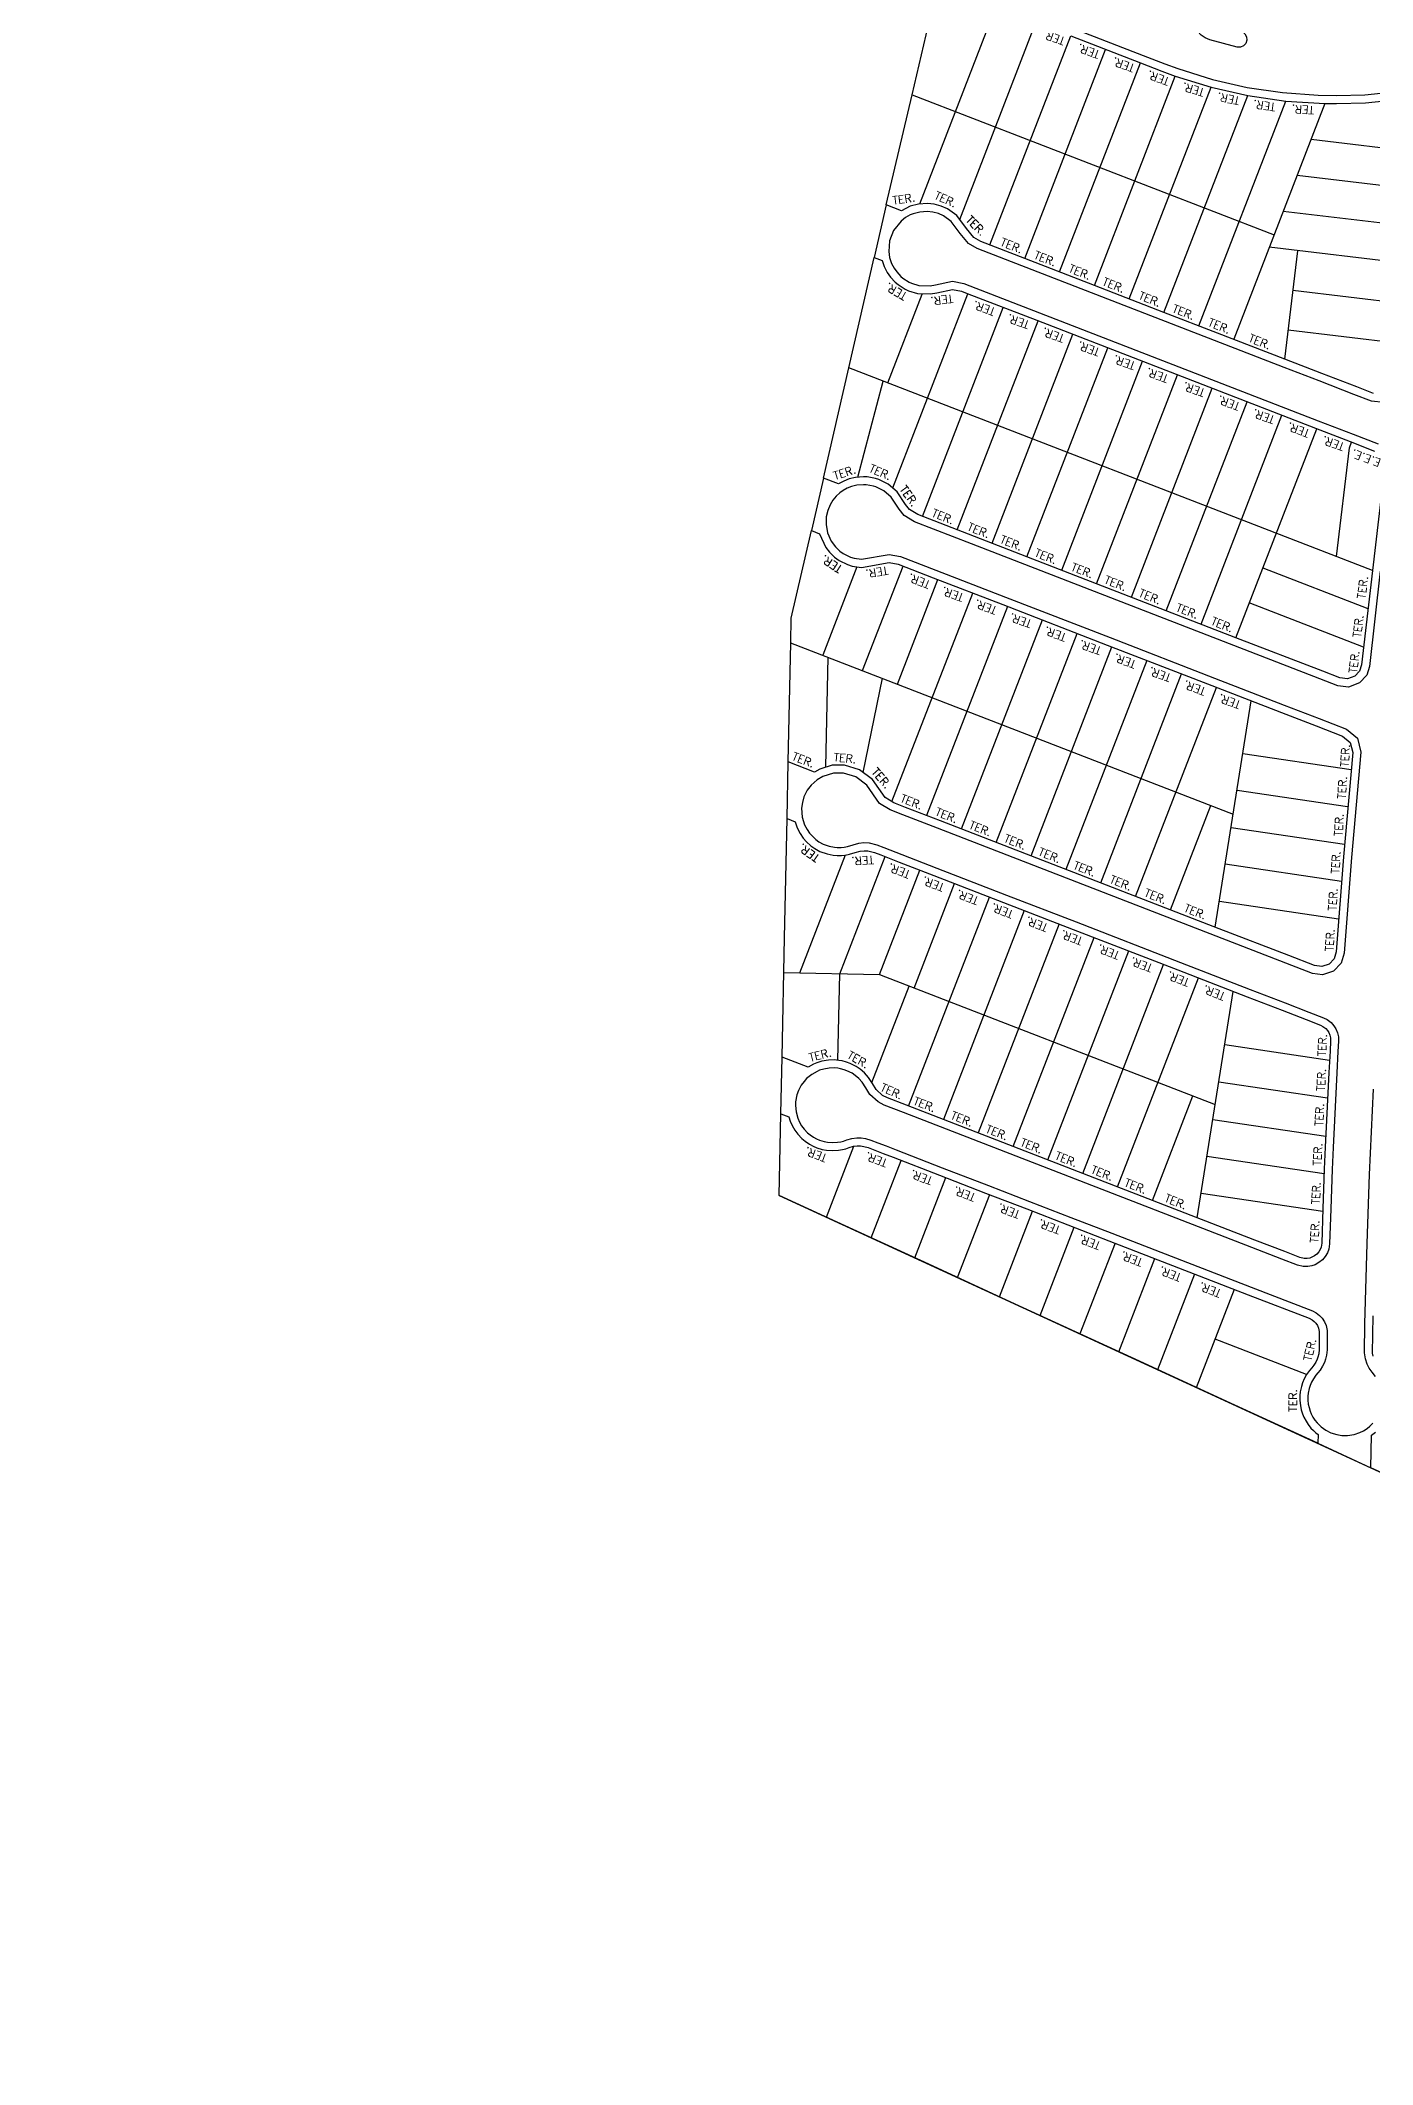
# Model space of a CAD drawing. Extents: x 714896 to 749292, y 8417558 to 8447149.
# Drawn here: x 737179.2 to 737428.9, y 8430402.1 to 8430781.4 of the extents above; entities that cross this region are included whole.
import ezdxf

# ---------------------------------------------------------------- set-up
doc = ezdxf.new("R2010")
doc.units = 0
doc.header["$MEASUREMENT"] = 0
for name, color, linetype in [('LOTE', 7, 'CONTINUOUS'), ('MEIO_FIO', 24, 'CONTINUOUS'), ('QUADRA', 6, 'CONTINUOUS'), ('TEXTO', 7, 'CONTINUOUS')]:
    doc.layers.add(name, color=color, linetype=linetype)
doc.styles.add('ROMANS', font='ROMANS.SHX', dxfattribs={"height": 1.5})

msp = doc.modelspace()

# ---------------------------------------------------------------- linework, layer by layer
at = {"layer": 'LOTE'}
for points in [[(737344.07, 8430750.77), (737357.32, 8430785.02)], [(737351.53, 8430747.88), (737365.81, 8430784.79)], [(737357.18, 8430743.09), (737372.34, 8430782.26)], [(737363.71, 8430740.57), (737378.87, 8430779.74)], [(737370.24, 8430738.04), (737385.39, 8430777.21)], [(737376.77, 8430735.51), (737391.93, 8430774.72)], [(737383.3, 8430732.99), (737398.64, 8430772.65)], [(737389.82, 8430730.46), (737405.54, 8430771.09)], [(737396.35, 8430727.93), (737412.65, 8430770.07)], [(737438.23, 8430760.38), (737417.38, 8430762.87)], [(737437.4, 8430753.43), (737414.77, 8430756.13)], [(737436.57, 8430746.48), (737412.16, 8430749.39)], [(737435.74, 8430739.53), (737409.55, 8430742.66)], [(737412.46, 8430721.7), (737414.88, 8430742.02)], [(737434.85, 8430732.08), (737413.99, 8430734.57)], [(737433.96, 8430724.63), (737413.1, 8430727.12)]]:
    msp.add_lwpolyline(points, dxfattribs=at)
at = {"layer": 'LOTE', "color": 7}
for points in [[(737342.59, 8430771.26), (737410.46, 8430744.99)], [(737419.99, 8430769.61), (737402.88, 8430725.41)], [(737337.77, 8430750.61), (737335.48, 8430740.77)], [(737338.03, 8430717.26), (737344.47, 8430733.9)], [(737339, 8430697.59), (737353.07, 8430733.96)], [(737344.53, 8430692.23), (737359.69, 8430731.4)], [(737351.06, 8430689.7), (737366.22, 8430728.87)], [(737357.59, 8430687.18), (737372.75, 8430726.35)], [(737364.12, 8430684.65), (737379.27, 8430723.82)], [(737370.65, 8430682.12), (737385.8, 8430721.29)], [(737428.89, 8430682.1), (737330.73, 8430720.09)], [(737332.44, 8430699.6), (737337.19, 8430717.59)], [(737377.17, 8430679.6), (737392.33, 8430718.77)], [(737383.7, 8430677.07), (737398.86, 8430716.24)], [(737390.23, 8430674.55), (737405.39, 8430713.72)], [(737396.76, 8430672.02), (737411.92, 8430711.19)], [(737403.29, 8430669.49), (737418.44, 8430708.66)], [(737422.14, 8430684.72), (737424.57, 8430705.1), (737424.97, 8430706.14)], [(737325.98, 8430699.41), (737323.72, 8430689.56)], [(737332.26, 8430682.74), (737325.86, 8430666.21)], [(737333.32, 8430663.33), (737340.9, 8430682.91)], [(737408.34, 8430682.55), (737428.03, 8430674.93)], [(737339.85, 8430660.8), (737347.43, 8430680.38)], [(737338.83, 8430638.76), (737353.96, 8430677.86)], [(737360.49, 8430675.33), (737345.33, 8430636.16)], [(737427.22, 8430667.74), (737405.81, 8430676.02)], [(737351.86, 8430633.64), (737367.02, 8430672.81)], [(737319.84, 8430668.54), (737402.8, 8430636.44)], [(737358.39, 8430631.11), (737373.54, 8430670.28)], [(737364.92, 8430628.58), (737380.07, 8430667.75)], [(737326.79, 8430665.86), (737326.36, 8430645.28)], [(737386.6, 8430665.23), (737371.44, 8430626.06)], [(737333.45, 8430644.2), (737337.06, 8430661.88)], [(737377.97, 8430623.53), (737393.13, 8430662.7)], [(737384.5, 8430621.01), (737399.68, 8430660.17)], [(737399.42, 8430615.23), (737406.19, 8430657.65)], [(737319.16, 8430635.57), (737319.38, 8430646.21)], [(737404.61, 8430647.77), (737424.88, 8430644.77)], [(737424.24, 8430637.79), (737403.51, 8430640.86)], [(737391.03, 8430618.48), (737398.61, 8430638.06)], [(737402.41, 8430633.94), (737423.64, 8430630.8)], [(737321.59, 8430606.66), (737330.14, 8430628.76)], [(737329.03, 8430606.5), (737337.53, 8430628.46)], [(737336.48, 8430606.35), (737344.05, 8430625.93)], [(737423.08, 8430623.81), (737401.3, 8430627.03)], [(737343, 8430603.82), (737350.58, 8430623.41)], [(737341.95, 8430581.71), (737357.11, 8430620.88)], [(737363.64, 8430618.36), (737348.48, 8430579.19)], [(737400.2, 8430620.12), (737422.54, 8430616.81)], [(737370.17, 8430615.83), (737355.01, 8430576.66)], [(737361.54, 8430574.13), (737376.7, 8430613.3)], [(737368.07, 8430571.61), (737383.22, 8430610.78)], [(737318.55, 8430606.72), (737336.48, 8430606.35), (737399.43, 8430581.99)], [(737328.69, 8430590.3), (737329.03, 8430606.5)], [(737374.6, 8430569.08), (737389.75, 8430608.25)], [(737335.08, 8430586.12), (737342.07, 8430604.18)], [(737381.12, 8430566.56), (737396.28, 8430605.73)], [(737396.05, 8430560.78), (737402.81, 8430603.2)], [(737420.84, 8430590.26), (737401.21, 8430593.16)], [(737318, 8430580.26), (737318.23, 8430590.89)], [(737400.11, 8430586.25), (737420.47, 8430583.24)], [(737387.65, 8430564.03), (737395.23, 8430583.61)], [(737420.13, 8430576.01), (737398.97, 8430579.14)], [(737326.55, 8430560.87), (737331.7, 8430574.18)], [(737334.93, 8430557.01), (737340.54, 8430571.53)], [(737419.83, 8430568.98), (737397.87, 8430572.23)], [(737343.12, 8430553.25), (737348.94, 8430568.29)], [(737351.13, 8430549.57), (737357.15, 8430565.11)], [(737419.57, 8430561.94), (737396.77, 8430565.31)], [(737358.96, 8430545.97), (737365.17, 8430562.01)], [(737366.61, 8430542.45), (737373, 8430558.98)], [(737380.65, 8430556.02), (737374.07, 8430539.02)], [(737381.35, 8430535.67), (737388.11, 8430553.13)], [(737388.64, 8430532.32), (737395.57, 8430550.24)], [(737395.92, 8430528.97), (737403.03, 8430547.36)], [(737416.54, 8430531.4), (737399.42, 8430538.03)], [(737418.67, 8430518.5), (737428.61, 8430513.93)]]:
    msp.add_lwpolyline(points, dxfattribs=at)
at = {"layer": 'MEIO_FIO'}
for points in [[(737413.14, 8430784.82), (737406.08, 8430785.17), (737404.22, 8430783.49), (737404.98, 8430782.66), (737405.29, 8430782.12), (737405.36, 8430781.5), (737405.16, 8430780.88), (737404.7, 8430780.4), (737404.13, 8430780.17), (737403.53, 8430780.19), (737398.44, 8430781.54), (737397.52, 8430781.93), (737396.8, 8430782.44), (737396.12, 8430783.16), (737395.62, 8430784.03), (737395.5, 8430784.31), (737393.48, 8430788.88), (737390.18, 8430790.15), (737386.88, 8430791.43)], [(737413.14, 8430784.82), (737406.08, 8430785.17), (737404.22, 8430783.49), (737404.98, 8430782.66), (737405.29, 8430782.12), (737405.36, 8430781.5), (737405.16, 8430780.88), (737404.7, 8430780.4), (737404.13, 8430780.17), (737403.53, 8430780.19), (737398.44, 8430781.54), (737397.52, 8430781.93), (737396.8, 8430782.44), (737396.12, 8430783.16), (737395.62, 8430784.03), (737395.5, 8430784.31), (737393.48, 8430788.88), (737390.18, 8430790.15), (737386.88, 8430791.43)], [(737372.88, 8430783.66), (737385.94, 8430778.61), (737389.95, 8430777.06), (737392.41, 8430776.14), (737398.91, 8430774.13), (737405.44, 8430772.63), (737412.04, 8430771.64), (737418.71, 8430771.14), (737422.15, 8430771.09), (737427.48, 8430771.26), (737434.04, 8430771.92)], [(737431, 8430713.57), (737428.73, 8430713.79), (737425.41, 8430715.08), (737418.88, 8430717.61), (737412.35, 8430720.13), (737373.18, 8430735.29), (737360.12, 8430740.35), (737354.82, 8430742.4), (737353.18, 8430743.34), (737351.62, 8430745.25), (737349.94, 8430747.5), (737348.48, 8430748.55), (737347.54, 8430748.96), (737346.49, 8430749.24), (737345.45, 8430749.36), (737344.04, 8430749.26), (737342.8, 8430748.93), (737342.25, 8430748.71), (737341.38, 8430748.23), (737340.54, 8430747.58), (737339.12, 8430745.81), (737338.37, 8430743.84), (737338.23, 8430741.86), (737338.39, 8430740.77)], [(737338.39, 8430740.77), (737338.77, 8430739.63), (737339.23, 8430738.73), (737339.72, 8430738.03), (737340.48, 8430737.2), (737340.87, 8430736.88), (737342.05, 8430736.12), (737342.47, 8430735.93), (737343.89, 8430735.5), (737345.97, 8430735.42), (737346.96, 8430735.59), (737350.15, 8430736.3), (737352.28, 8430735.88), (737353.45, 8430735.42), (737366.51, 8430730.37), (737379.57, 8430725.32), (737392.62, 8430720.26), (737405.68, 8430715.21), (737418.73, 8430710.16), (737425.26, 8430707.63), (737429.99, 8430705.8)], [(737430.37, 8430681.93), (737428.34, 8430664.09), (737427.81, 8430662.46), (737426.47, 8430661), (737424.41, 8430660.22), (737422.43, 8430660.47), (737419.03, 8430661.79), (737405.98, 8430666.84), (737392.92, 8430671.9), (737379.86, 8430676.95), (737353.75, 8430687.05), (737343.04, 8430691.2), (737341.14, 8430692.38), (737340.15, 8430693.55), (737338.66, 8430695.81), (737337.3, 8430696.99), (737335.79, 8430697.75), (737335.4, 8430697.88), (737334, 8430698.13), (737333.51, 8430698.16), (737332.25, 8430698.05), (737331.26, 8430697.8), (737330.44, 8430697.48), (737329.67, 8430697.05), (737329.08, 8430696.63), (737328.39, 8430696), (737327.76, 8430695.24), (737327.24, 8430694.38), (737326.8, 8430693.33), (737326.52, 8430692.12), (737326.47, 8430690.67)], [(737326.47, 8430690.67), (737326.75, 8430689.13), (737327.44, 8430687.57), (737328.22, 8430686.52), (737329.05, 8430685.72), (737329.7, 8430685.25), (737331.04, 8430684.59), (737331.73, 8430684.38), (737333.09, 8430684.18), (737338.28, 8430685.08), (737340.41, 8430684.71), (737347.08, 8430682.13), (737360.14, 8430677.08), (737379.72, 8430669.5), (737399.3, 8430661.92), (737412.36, 8430656.86), (737418.89, 8430654.34), (737424.05, 8430652.34), (737426.08, 8430650.67), (737426.71, 8430648.05), (737424.95, 8430628.32), (737423.59, 8430610.33), (737423.02, 8430608.51), (737421.58, 8430607.01), (737419.55, 8430606.3), (737417.65, 8430606.56), (737412.66, 8430608.5), (737399.6, 8430613.55), (737373.49, 8430623.66), (737360.43, 8430628.71), (737347.38, 8430633.76), (737340.85, 8430636.29), (737338.48, 8430637.21), (737336.52, 8430638.43), (737334.09, 8430641.83), (737332.04, 8430643.39), (737329.72, 8430644.1), (737327.86, 8430644.07), (737325.87, 8430643.47), (737324.83, 8430642.86), (737323.71, 8430641.87), (737322.96, 8430640.88), (737322.34, 8430639.63), (737322.04, 8430638.57), (737321.9, 8430637.53), (737322.01, 8430635.87)], [(737322.01, 8430635.87), (737322.01, 8430635.87), (737322.46, 8430634.42), (737322.91, 8430633.53), (737323.4, 8430632.83), (737323.91, 8430632.26), (737324.57, 8430631.66), (737325.14, 8430631.25), (737325.96, 8430630.81), (737327.09, 8430630.41), (737328.04, 8430630.22), (737328.59, 8430630.17), (737329.31, 8430630.18), (737329.86, 8430630.23), (737330.48, 8430630.35), (737331.53, 8430630.67), (737332.63, 8430630.97), (737333.55, 8430631.07), (737334.55, 8430631.02), (737336, 8430630.66), (737337.28, 8430630.17), (737340.71, 8430628.84), (737347.23, 8430626.31), (737360.29, 8430621.26), (737373.35, 8430616.21), (737392.93, 8430608.63), (737405.99, 8430603.57), (737412.51, 8430601.05), (737416.98, 8430599.32), (737419.74, 8430598.25), (737420.41, 8430597.92), (737421.16, 8430597.34), (737421.68, 8430596.75), (737422.04, 8430596.18), (737422.35, 8430595.43), (737422.52, 8430594.66), (737422.55, 8430593.89), (737422.43, 8430591.9), (737422.22, 8430587.94), (737421.77, 8430578.98), (737421.54, 8430573.94), (737421.37, 8430569.82), (737421.09, 8430562.42), (737420.87, 8430555.89), (737420.71, 8430554.86), (737420.44, 8430554.18), (737420.05, 8430553.52), (737419.52, 8430552.89), (737418.87, 8430552.37), (737418.14, 8430551.97), (737417.52, 8430551.77), (737416.79, 8430551.64), (737415.89, 8430551.64), (737414.85, 8430551.89), (737411.91, 8430553.03), (737406.28, 8430555.2), (737393.23, 8430560.26), (737380.17, 8430565.31), (737367.12, 8430570.36), (737354.06, 8430575.42), (737341, 8430580.47), (737337.38, 8430581.87), (737336.22, 8430582.47), (737334.71, 8430583.84), (737333.93, 8430585.12), (737333.24, 8430586.17), (737332.61, 8430586.88), (737331.95, 8430587.44), (737331.35, 8430587.85), (737330.4, 8430588.32), (737329.85, 8430588.52), (737329.16, 8430588.7), (737328.7, 8430588.79), (737327.97, 8430588.85), (737327.08, 8430588.82), (737326.05, 8430588.64), (737325.26, 8430588.4), (737324.78, 8430588.2), (737323.79, 8430587.64), (737322.84, 8430586.86), (737322.35, 8430586.33), (737321.84, 8430585.63), (737321.3, 8430584.62), (737321.02, 8430583.83), (737320.77, 8430582.52), (737320.73, 8430581.83), (737320.85, 8430580.61)], [(737429.48, 8430530.99), (737428.83, 8430531.8), (737428.29, 8430532.59), (737427.91, 8430533.34), (737427.59, 8430534.32), (737427.42, 8430535.43), (737427.49, 8430540.88), (737427.88, 8430555.92), (737428.33, 8430568.86), (737429.07, 8430584.88)], [(737320.85, 8430580.61), (737320.85, 8430580.61), (737321.17, 8430579.43), (737321.48, 8430578.7), (737321.9, 8430577.99), (737322.36, 8430577.38), (737322.99, 8430576.71), (737323.47, 8430576.3), (737324.14, 8430575.85), (737324.69, 8430575.55), (737325.26, 8430575.31), (737326.1, 8430575.05), (737326.76, 8430574.92), (737327.69, 8430574.86), (737328.62, 8430574.91), (737329.26, 8430575.02), (737329.75, 8430575.15), (737330.34, 8430575.35), (737331.32, 8430575.63), (737332.23, 8430575.75), (737333.07, 8430575.74), (737333.9, 8430575.62), (737334.87, 8430575.34), (737336.19, 8430574.83), (737337.74, 8430574.23), (737339.6, 8430573.51), (737348.26, 8430570.15), (737356.93, 8430566.8), (737364.63, 8430563.82), (737372.33, 8430560.84), (737380.03, 8430557.86), (737393.08, 8430552.81), (737406.14, 8430547.75), (737417.63, 8430543.31), (737418.37, 8430542.93), (737418.98, 8430542.46), (737419.46, 8430541.94), (737419.9, 8430541.27), (737420.21, 8430540.55), (737420.41, 8430539.65), (737420.43, 8430538.73), (737420.41, 8430537.5), (737420.4, 8430535.99), (737420.31, 8430535.03), (737420.12, 8430534.24), (737419.91, 8430533.66), (737419.56, 8430532.94), (737419.09, 8430532.22), (737418.65, 8430531.7), (737418.26, 8430531.25), (737417.82, 8430530.6), (737417.47, 8430529.96), (737417.2, 8430529.32), (737417.02, 8430528.76), (737416.85, 8430527.92), (737416.79, 8430527.36), (737416.79, 8430526.57), (737416.87, 8430525.83), (737417.01, 8430525.18), (737417.21, 8430524.53), (737417.4, 8430524.05), (737417.74, 8430523.41), (737418.09, 8430522.86), (737418.51, 8430522.33), (737418.88, 8430521.94), (737419.26, 8430521.59), (737420.14, 8430520.96), (737421.12, 8430520.46), (737422.21, 8430520.12), (737423.18, 8430519.96), (737424.24, 8430519.95), (737425.47, 8430520.15), (737426.53, 8430520.5), (737427.23, 8430520.85)], [(737427.23, 8430520.85), (737427.92, 8430521.29), (737428.42, 8430521.7), (737428.98, 8430522.26)]]:
    msp.add_lwpolyline(points, dxfattribs=at)
at = {"layer": 'QUADRA'}
for points in [[(737429.08, 8430715.27), (737425.95, 8430716.48), (737419.42, 8430719.01), (737412.46, 8430721.7), (737399.83, 8430726.59), (737389.82, 8430730.46), (737376.77, 8430735.51), (737363.71, 8430740.57), (737355.47, 8430743.76), (737354.17, 8430744.5), (737352.81, 8430746.18), (737351, 8430748.59), (737349.22, 8430749.86), (737348.04, 8430750.38), (737346.76, 8430750.72), (737345.48, 8430750.86), (737343.79, 8430750.75), (737342.26, 8430750.34), (737340.6, 8430749.51), (737337.77, 8430750.61), (737342.59, 8430771.26), (737347.4, 8430791.91)], [(737372.34, 8430782.26), (737385.4, 8430777.21), (737389.42, 8430775.65), (737391.93, 8430774.72), (737398.64, 8430772.65), (737405.54, 8430771.09), (737412.65, 8430770.07), (737419.99, 8430769.61), (737422.16, 8430769.59), (737427.58, 8430769.76), (737434.23, 8430770.43)], [(737431.18, 8430701.31), (737428.89, 8430682.1), (737426.87, 8430664.41), (737426.48, 8430663.24), (737425.6, 8430662.28), (737424.23, 8430661.76), (737422.8, 8430661.94), (737419.57, 8430663.19), (737403.29, 8430669.49), (737390.23, 8430674.55), (737377.17, 8430679.6), (737364.12, 8430684.65), (737354.29, 8430688.45), (737343.71, 8430692.55), (737342.13, 8430693.53), (737341.35, 8430694.45), (737339.8, 8430696.81), (737338.14, 8430698.25), (737336.36, 8430699.15), (737335.77, 8430699.34), (737334.17, 8430699.63), (737333.48, 8430699.66), (737332, 8430699.53), (737330.8, 8430699.24), (737329.79, 8430698.83), (737328.84, 8430698.3), (737325.98, 8430699.41), (737330.73, 8430720.09), (737335.48, 8430740.77), (737335.48, 8430740.77), (737336.99, 8430740.19), (737337.38, 8430739.04), (737337.94, 8430737.95), (737338.55, 8430737.08), (737339.44, 8430736.12), (737339.97, 8430735.67), (737341.33, 8430734.8), (737341.93, 8430734.52), (737343.64, 8430734.01), (737346.07, 8430733.91), (737347.26, 8430734.12), (737350.17, 8430734.77), (737351.86, 8430734.43), (737352.91, 8430734.02), (737365.97, 8430728.97), (737379.02, 8430723.92), (737392.08, 8430718.86), (737405.14, 8430713.81), (737418.19, 8430708.76), (737424.72, 8430706.23), (737429.29, 8430704.46)], [(737317.68, 8430564.94), (737317.68, 8430564.94), (737428.61, 8430513.93), (737622, 8430425), (737651.23, 8430411.56), (737649.7, 8430237.94), (737651.31, 8430222.61), (737653.73, 8430206.11), (737658.94, 8430180.4), (737665.22, 8430157.21), (737674.17, 8430131.09), (737683.89, 8430106.72), (737702.49, 8430057.65), (737743.21, 8429950.25), (737795.14, 8429813.25), (737179.23, 8430052.51)], [(737429.02, 8430534.82), (737428.9, 8430535.38), (737429.03, 8430542.37)], [(737449.49, 8430504.33), (737428.61, 8430513.93), (737428.69, 8430520), (737429.45, 8430520.61)]]:
    msp.add_lwpolyline(points, dxfattribs=at)
for points in [[(737323.72, 8430689.56), (737325.23, 8430688.98), (737326.41, 8430686.4), (737327.1, 8430685.51), (737328.09, 8430684.56), (737328.93, 8430683.96), (737330.48, 8430683.2), (737331.4, 8430682.91), (737333.11, 8430682.67), (737338.28, 8430683.56), (737340.01, 8430683.26), (737346.54, 8430680.73), (737359.59, 8430675.68), (737379.18, 8430668.1), (737398.76, 8430660.52), (737411.82, 8430655.47), (737418.35, 8430652.94), (737423.29, 8430651.03), (737424.74, 8430649.83), (737425.19, 8430647.94), (737423.45, 8430628.44), (737422.11, 8430610.62), (737421.7, 8430609.3), (737420.75, 8430608.31), (737419.4, 8430607.84), (737418.03, 8430608.03), (737413.2, 8430609.9), (737400.14, 8430614.95), (737387.09, 8430620), (737374.03, 8430625.06), (737360.97, 8430630.11), (737347.92, 8430635.16), (737341.39, 8430637.69), (737339.16, 8430638.55), (737337.57, 8430639.54), (737335.18, 8430642.88), (737332.74, 8430644.74), (737329.93, 8430645.6), (737327.63, 8430645.57), (737325.28, 8430644.86), (737324.29, 8430644.31), (737319.38, 8430646.21), (737319.85, 8430668.54), (737319.95, 8430673.15), (737323.72, 8430689.56)], [(737320.68, 8430634.98), (737321.08, 8430633.83), (737321.63, 8430632.76), (737322.21, 8430631.91), (737322.84, 8430631.2), (737323.63, 8430630.49), (737324.35, 8430629.98), (737325.34, 8430629.44), (737326.68, 8430628.96), (737327.83, 8430628.73), (737328.53, 8430628.67), (737329.39, 8430628.68), (737330.07, 8430628.75), (737330.84, 8430628.89), (737331.95, 8430629.23), (737332.9, 8430629.49), (737333.59, 8430629.56), (737334.33, 8430629.53), (737335.55, 8430629.23), (737336.74, 8430628.77), (737340.16, 8430627.44), (737346.69, 8430624.91), (737359.75, 8430619.86), (737372.8, 8430614.81), (737392.39, 8430607.23), (737405.44, 8430602.17), (737411.97, 8430599.65), (737416.44, 8430597.92), (737419.13, 8430596.88), (737419.61, 8430596.64), (737420.13, 8430596.24), (737420.47, 8430595.85), (737420.7, 8430595.49), (737420.91, 8430594.97), (737421.03, 8430594.47), (737421.05, 8430593.91), (737420.94, 8430591.99), (737420.72, 8430588.02), (737420.27, 8430579.06), (737420.04, 8430574.01), (737419.87, 8430569.88), (737419.59, 8430562.48), (737419.38, 8430556.03), (737419.25, 8430555.26), (737419.09, 8430554.83), (737418.83, 8430554.39), (737418.47, 8430553.97), (737418.04, 8430553.62), (737417.54, 8430553.36), (737417.14, 8430553.22), (737416.66, 8430553.14), (737416.07, 8430553.14), (737415.3, 8430553.32), (737412.45, 8430554.42), (737406.83, 8430556.6), (737393.77, 8430561.66), (737380.71, 8430566.71), (737367.66, 8430571.76), (737354.6, 8430576.82), (737341.54, 8430581.87), (737338, 8430583.24), (737337.08, 8430583.71), (737335.88, 8430584.8), (737335.2, 8430585.92), (737334.43, 8430587.08), (737333.66, 8430587.95), (737332.86, 8430588.63), (737332.11, 8430589.14), (737331, 8430589.7), (737330.3, 8430589.96), (737329.48, 8430590.17), (737328.89, 8430590.27), (737328.01, 8430590.35), (737326.93, 8430590.31), (737325.7, 8430590.11), (737324.74, 8430589.81), (737324.13, 8430589.55), (737323.13, 8430589), (737318.23, 8430590.89), (737318.69, 8430613.23), (737319.16, 8430635.57), (737320.68, 8430634.98)], [(737319.52, 8430579.67), (737319.76, 8430578.9), (737320.14, 8430578.03), (737320.65, 8430577.16), (737321.21, 8430576.41), (737321.96, 8430575.61), (737322.57, 8430575.11), (737323.36, 8430574.56), (737324.04, 8430574.2), (737324.75, 8430573.89), (737325.74, 8430573.59), (737326.56, 8430573.43), (737327.69, 8430573.35), (737328.79, 8430573.42), (737329.58, 8430573.56), (737330.19, 8430573.71), (737330.79, 8430573.92), (737331.62, 8430574.16), (737332.31, 8430574.25), (737332.96, 8430574.24), (737333.58, 8430574.15), (737334.39, 8430573.92), (737335.65, 8430573.43), (737337.19, 8430572.83), (737339.06, 8430572.11), (737347.72, 8430568.76), (737356.38, 8430565.4), (737364.09, 8430562.42), (737371.79, 8430559.44), (737379.49, 8430556.46), (737392.54, 8430551.41), (737405.6, 8430546.35), (737417.02, 8430541.94), (737417.57, 8430541.66), (737417.96, 8430541.35), (737418.28, 8430541.01), (737418.58, 8430540.56), (737418.78, 8430540.09), (737418.92, 8430539.47), (737418.93, 8430538.72), (737418.91, 8430537.52), (737418.9, 8430536.07), (737418.82, 8430535.27), (737418.68, 8430534.67), (737418.52, 8430534.24), (737418.25, 8430533.68), (737417.88, 8430533.12), (737417.5, 8430532.67), (737417.07, 8430532.16), (737416.54, 8430531.39), (737416.11, 8430530.61), (737415.79, 8430529.84), (737415.57, 8430529.14), (737415.37, 8430528.15), (737415.29, 8430527.43), (737415.29, 8430526.49), (737415.39, 8430525.59), (737415.55, 8430524.8), (737415.8, 8430524.02), (737416.04, 8430523.42), (737416.44, 8430522.65), (737416.87, 8430521.99), (737417.37, 8430521.35), (737417.83, 8430520.87), (737418.29, 8430520.45), (737418.69, 8430520.13), (737418.67, 8430518.5), (737403.12, 8430525.65), (737383.7, 8430534.58), (737361.95, 8430544.59), (737345.72, 8430552.05), (737328.54, 8430559.95), (737317.68, 8430564.94), (737318, 8430580.26), (737319.52, 8430579.67)]]:
    msp.add_lwpolyline(points, close=True, dxfattribs=at)

# ---------------------------------------------------------------- texts
at = {"layer": 'TEXTO', "color": 7, "style": 'ROMANS'}
for s, rotation, p in [('TER.', 160.1646, (737371.4, 8430781.92, 498.1)), ('TER.', 160.1646, (737377.92, 8430779.4, 498.1)), ('TER.', 160.1646, (737384.45, 8430776.87, 498.1)), ('TER.', 160.1646, (737390.98, 8430774.38, 498.1)), ('TER.', 163.2731, (737397.55, 8430772.34, 498.1)), ('TER.', 167.8938, (737404.09, 8430770.78, 498.1)), ('TER.', 170.999, (737410.82, 8430769.62, 498.1)), ('TER.', 176.1896, (737417.99, 8430769.09, 498.1)), ('TER.', 8.1572, (737339.05, 8430750.66)), ('TER.', 335.9328, (737346.65, 8430751.83)), ('TER.', 315.2176, (737352.55, 8430747.68)), ('TER.', 338.4007, (737359.02, 8430743.05)), ('TER.', 338.4007, (737365.31, 8430740.62)), ('TER.', 338.4007, (737371.81, 8430738.1)), ('TER.', 149.5486, (737341.8, 8430733.96, 498.1)), ('TER.', 338.4007, (737378.15, 8430735.65)), ('TER.', 187.0519, (737350.18, 8430733.81, 498.1)), ('TER.', 160.1646, (737358.33, 8430731.22, 498.1)), ('TER.', 338.4007, (737384.92, 8430733.03)), ('TER.', 338.4007, (737391.25, 8430730.58)), ('TER.', 160.1646, (737364.74, 8430728.74, 498.1)), ('TER.', 338.4007, (737397.95, 8430727.99)), ('TER.', 160.1646, (737371.29, 8430726.2, 498.1)), ('TER.', 160.1646, (737377.93, 8430723.63, 498.1)), ('TER.', 338.4007, (737405.53, 8430725.05)), ('TER.', 160.1646, (737384.61, 8430721.05, 498.1)), ('TER.', 160.1646, (737390.79, 8430718.66, 498.1)), ('TER.', 160.1646, (737397.66, 8430716, 498.1)), ('TER.', 160.1646, (737404.19, 8430713.47, 498.1)), ('TER.', 160.1646, (737410.72, 8430710.94, 498.1)), ('TER.', 160.1646, (737417.25, 8430708.42, 498.1)), ('TER.', 160.1646, (737423.77, 8430705.89, 498.1)), ('TER.', 18.1152, (737328.16, 8430699.04)), ('TER.', 336.6518, (737334.4, 8430700.67)), ('E.E.E.', 160.1646, (737430.56, 8430702.91, 498.1)), ('TER.', 305.7396, (737340.19, 8430697.33)), ('TER.', 338.4007, (737346.16, 8430692.27)), ('TER.', 338.4007, (737352.85, 8430689.68)), ('TER.', 338.4007, (737358.94, 8430687.33)), ('TER.', 338.4007, (737365.44, 8430684.81)), ('TER.', 147.0023, (737329.7, 8430682.78, 996.2)), ('TER.', 189.9075, (737337.96, 8430682.87, 996.2)), ('TER.', 338.4007, (737372.27, 8430682.17)), ('TER.', 159.1603, (737346.16, 8430680.05, 996.2)), ('TER.', 160.1646, (737352.43, 8430677.63, 996.2)), ('TER.', 338.4007, (737378.51, 8430679.75)), ('TER.', 338.4007, (737384.95, 8430677.26)), ('TER.', 82.9699, (737427.54, 8430676.72)), ('TER.', 160.1646, (737358.63, 8430675.23, 996.2)), ('TER.', 338.4007, (737391.95, 8430674.55)), ('TER.', 160.1646, (737365.15, 8430672.7, 996.2)), ('TER.', 160.1646, (737371.68, 8430670.18, 996.2)), ('TER.', 338.4007, (737398.48, 8430672.02)), ('TER.', 82.9699, (737426.71, 8430669.44)), ('TER.', 160.1646, (737378.21, 8430667.65, 996.2)), ('TER.', 160.1646, (737384.74, 8430665.12, 996.2)), ('TER.', 160.1646, (737391.27, 8430662.6, 996.2)), ('TER.', 82.9699, (737425.95, 8430662.76)), ('TER.', 160.1646, (737397.79, 8430660.07, 996.2)), ('TER.', 160.1646, (737404.32, 8430657.54, 996.2)), ('TER.', 86.2638, (737424.39, 8430645.23)), ('TER.', 338.8729, (737319.98, 8430646.65)), ('TER.', 354.2696, (737327.83, 8430646.37)), ('TER.', 311.1628, (737334.9, 8430644.26)), ('TER.', 86.2638, (737423.85, 8430639.23)), ('TER.', 338.4007, (737340.26, 8430638.8)), ('TER.', 338.4007, (737346.83, 8430636.26)), ('TER.', 338.4007, (737353.16, 8430633.8)), ('TER.', 86.2638, (737423.23, 8430632.23)), ('TER.', 144.4742, (737325.44, 8430628.55, 996.2)), ('TER.', 338.4007, (737359.69, 8430631.28)), ('TER.', 338.4007, (737366.15, 8430628.78)), ('TER.', 86.2638, (737422.63, 8430625.21)), ('TER.', 183.3411, (737335.4, 8430628.61, 996.2)), ('TER.', 159.1603, (737342.42, 8430625.74, 996.2)), ('TER.', 338.4007, (737372.68, 8430626.25)), ('TER.', 159.1603, (737348.79, 8430623.27, 996.2)), ('TER.', 159.1603, (737355.19, 8430620.79, 996.2)), ('TER.', 338.4007, (737379.49, 8430623.61)), ('TER.', 338.4007, (737386.02, 8430621.09)), ('TER.', 86.2638, (737422.1, 8430618.27)), ('TER.', 159.1603, (737361.72, 8430618.26, 996.2)), ('TER.', 338.4007, (737393.46, 8430618.21)), ('TER.', 159.1603, (737368.2, 8430615.76, 996.2)), ('TER.', 159.1603, (737374.73, 8430613.23, 996.2)), ('TER.', 86.2638, (737421.53, 8430610.64)), ('TER.', 159.1603, (737381.65, 8430610.55, 996.2)), ('TER.', 159.1603, (737387.82, 8430608.16, 996.2)), ('TER.', 159.1603, (737394.73, 8430605.49, 996.2)), ('TER.', 159.1603, (737401.43, 8430602.89, 996.2)), ('TER.', 14.3542, (737323.5, 8430590.02, -498.1)), ('TER.', 330.4468, (737330.29, 8430590.8)), ('TER.', 86.8482, (737420.12, 8430590.95, 996.2)), ('TER.', 86.8482, (737419.93, 8430584.45, 996.2)), ('TER.', 335.8912, (737336.54, 8430584.66)), ('TER.', 338.4007, (737342.7, 8430582.09)), ('TER.', 338.4007, (737349.71, 8430579.38)), ('TER.', 86.8482, (737419.6, 8430577.93, 996.2)), ('TER.', 338.4007, (737356.28, 8430576.84)), ('TER.', 159.1603, (737326.8, 8430572.58, 996.2)), ('TER.', 159.1603, (737338.12, 8430571.63, 996.2)), ('TER.', 338.4007, (737362.74, 8430574.34)), ('TER.', 338.4007, (737369.27, 8430571.81)), ('TER.', 86.8482, (737419.25, 8430570.49, 996.2)), ('TER.', 159.1603, (737346.57, 8430568.29, 996.2)), ('TER.', 338.4007, (737376, 8430569.21)), ('TER.', 159.1603, (737354.65, 8430565.2, 996.2)), ('TER.', 338.4007, (737382.26, 8430566.78)), ('TER.', 338.4007, (737389.78, 8430563.87)), ('TER.', 86.8482, (737418.96, 8430563.23, 996.2)), ('TER.', 159.1603, (737362.98, 8430561.98, 996.2)), ('TER.', 159.1603, (737370.55, 8430559.05, 996.2)), ('TER.', 159.1603, (737378.08, 8430556.15, 996.2)), ('TER.', 86.8482, (737418.71, 8430556.02, 996.2)), ('TER.', 159.1603, (737385.99, 8430553.03, 996.2)), ('TER.', 159.1603, (737393.21, 8430550.19, 996.2)), ('TER.', 159.1603, (737400.69, 8430547.22, 996.2)), ('TER.', 76.503, (737417.39, 8430533.81, 996.2)), ('TER.', 90.0093, (737414.73, 8430524.41, 996.2))]:
    msp.add_text(s, height=1.5, rotation=rotation, dxfattribs=at).set_placement(p)

doc.saveas('drawing.dxf')
